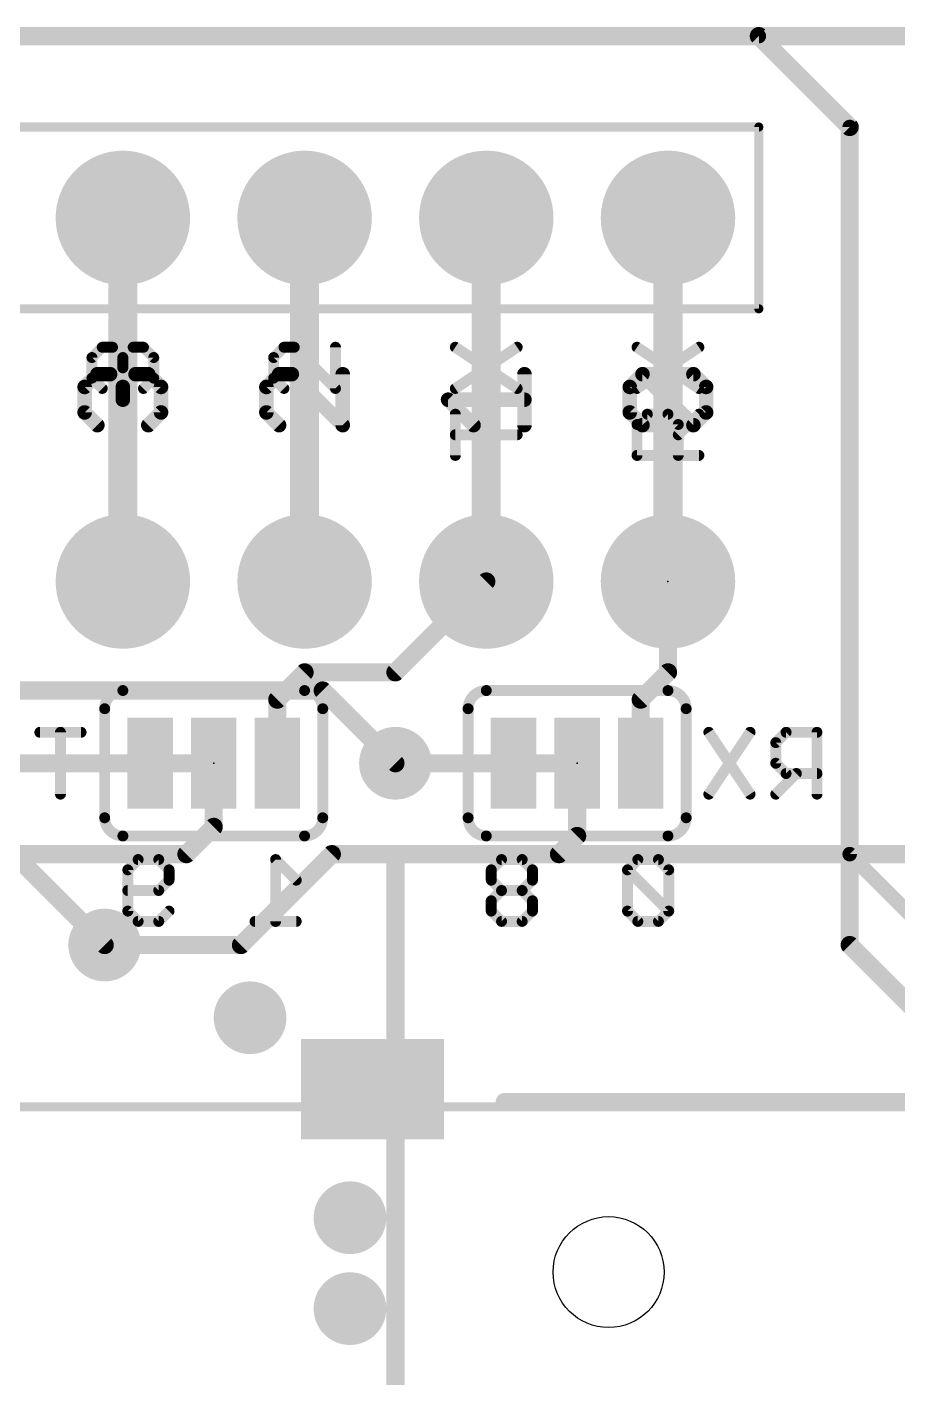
# Model space of a CAD drawing. Extents: x -16 to 95, y -11 to 53.
# Drawn here: x 45.65 to 57.83, y 34.59 to 53.47 of the extents above; entities that cross this region are included whole.
import ezdxf

# ---------------------------------------------------------------- set-up
doc = ezdxf.new("R2010")
doc.units = 0
for name, color, linetype in [('1', 12, 'CONTINUOUS'), ('16', 132, 'CONTINUOUS'), ('17', 110, 'CONTINUOUS'), ('18', 110, 'CONTINUOUS'), ('20', 53, 'CONTINUOUS'), ('21', 41, 'CONTINUOUS'), ('22', 40, 'CONTINUOUS'), ('23', 53, 'CONTINUOUS'), ('24', 53, 'CONTINUOUS'), ('51', 53, 'CONTINUOUS')]:
    doc.layers.add(name, color=color, linetype=linetype)

# ---------------------------------------------------------------- blocks, each defined once
blk = doc.blocks.new('RECT')
blk.add_solid([(-0.5, -0.5), (0.5, -0.5), (-0.5, 0.5), (0.5, 0.5)])
blk = doc.blocks.new('ROUNDP')
at = {"const_width": 0.5}
blk.add_lwpolyline([(0, -0.25, 1), (0, 0.25, 1), (0, -0.25)], format="xyb", dxfattribs=at)
blk = doc.blocks.new('ROUNDV')
at = {"const_width": 0.5}
blk.add_lwpolyline([(0, -0.25, 1), (0, 0.25, 1), (0, -0.25)], format="xyb", dxfattribs=at)

msp = doc.modelspace()

# ---------------------------------------------------------------- linework, layer by layer
at = {"layer": '1', "const_width": 0.254}
for points in [[(59.69, 53.34), (0, 53.34)], [(43.434, 44.196), (49.784, 44.196)], [(49.784, 44.196), (50.8, 43.18)], [(44.616, 42.76), (46.736, 40.64)], [(50.8, 8.89), (50.8, 41.91)], [(50.8, 41.91), (59.69, 41.91)]]:
    msp.add_lwpolyline(points, dxfattribs=at)
at = {"layer": '1', "const_width": 0.127}
for points in [[(49.8289, 44.2409, 1), (49.7391, 44.1511)], [(49.784, 44.1325, 1), (49.784, 44.2595)], [(50.7551, 43.1351, 1), (50.8449, 43.2249)], [(50.8635, 41.91, 1), (50.7365, 41.91)], [(50.8, 41.9735, 1), (50.8, 41.8465)], [(46.6911, 40.5951, 1), (46.7809, 40.6849)]]:
    msp.add_lwpolyline(points, format="xyb", dxfattribs=at)
at = {"layer": '16'}
for points, const_width in [([(59.69, 53.34), (0, 53.34)], 0.254), ([(46.99, 45.72), (46.99, 50.8)], 0.4064), ([(49.53, 45.72), (49.53, 50.8)], 0.4064), ([(52.07, 45.72), (52.07, 50.8)], 0.4064), ([(54.61, 45.72), (54.61, 50.8)], 0.4064), ([(50.8, 44.45), (52.07, 45.72)], 0.254), ([(54.61, 45.72), (54.61, 44.45)], 0.254), ([(49.149, 44.069), (49.53, 44.45)], 0.254), ([(49.53, 44.45), (50.8, 44.45)], 0.254), ([(54.229, 44.069), (54.61, 44.45)], 0.254), ([(49.149, 43.18), (49.149, 44.069)], 0.254), ([(54.229, 43.18), (54.229, 44.069)], 0.254), ([(47.371, 43.18), (33.02, 43.18)], 0.254), ([(48.26, 43.18), (47.371, 43.18)], 0.254), ([(48.26, 43.18), (48.26, 42.291)], 0.254), ([(52.451, 43.18), (50.8, 43.18)], 0.254), ([(53.34, 43.18), (52.451, 43.18)], 0.254), ([(53.34, 43.18), (53.34, 42.164)], 0.254), ([(47.879, 41.91), (48.26, 42.291)], 0.254), ([(53.086, 41.91), (53.34, 42.164)], 0.254), ([(47.879, 41.91), (38.1, 41.91)], 0.254), ([(48.641, 40.64), (49.911, 41.91)], 0.254), ([(49.911, 41.91), (53.086, 41.91)], 0.254), ([(50.8, 8.89), (50.8, 41.91)], 0.254), ([(50.8, 41.91), (59.69, 41.91)], 0.254), ([(46.736, 40.64), (48.641, 40.64)], 0.254)]:
    msp.add_lwpolyline(points, dxfattribs=dict(at, const_width=const_width))
for points, const_width in [([(47.0916, 50.8, 1), (46.8884, 50.8)], 0.2032), ([(49.6316, 50.8, 1), (49.4284, 50.8)], 0.2032), ([(52.1716, 50.8, 1), (51.9684, 50.8)], 0.2032), ([(54.7116, 50.8, 1), (54.5084, 50.8)], 0.2032), ([(46.8884, 45.72, 1), (47.0916, 45.72)], 0.2032), ([(49.4284, 45.72, 1), (49.6316, 45.72)], 0.2032), ([(51.9684, 45.72, 1), (52.1716, 45.72)], 0.2032), ([(52.1149, 45.6751, 1), (52.0251, 45.7649)], 0.127), ([(54.5084, 45.72, 1), (54.7116, 45.72)], 0.2032), ([(54.6735, 45.72, 1), (54.5465, 45.72)], 0.127), ([(49.53, 44.5135, 1), (49.53, 44.3865)], 0.127), ([(49.5749, 44.4051, 1), (49.4851, 44.4949)], 0.127), ([(50.7551, 44.4949, 1), (50.8449, 44.4051)], 0.127), ([(50.8, 44.3865, 1), (50.8, 44.5135)], 0.127), ([(54.6549, 44.4051, 1), (54.5651, 44.4949)], 0.127), ([(54.5465, 44.45, 1), (54.6735, 44.45)], 0.127), ([(49.2125, 44.069, 1), (49.0855, 44.069)], 0.127), ([(49.1041, 44.1139, 1), (49.1939, 44.0241)], 0.127), ([(54.2925, 44.069, 1), (54.1655, 44.069)], 0.127), ([(54.1841, 44.1139, 1), (54.2739, 44.0241)], 0.127), ([(47.371, 43.2435, 1), (47.371, 43.1165)], 0.127), ([(47.371, 43.1165, 1), (47.371, 43.2435)], 0.127), ([(48.3235, 43.18, 1), (48.1965, 43.18)], 0.127), ([(48.26, 43.1165, 1), (48.26, 43.2435)], 0.127), ([(49.0855, 43.18, 1), (49.2125, 43.18)], 0.127), ([(50.8, 43.2435, 1), (50.8, 43.1165)], 0.127), ([(52.451, 43.2435, 1), (52.451, 43.1165)], 0.127), ([(52.451, 43.1165, 1), (52.451, 43.2435)], 0.127), ([(53.4035, 43.18, 1), (53.2765, 43.18)], 0.127), ([(53.34, 43.1165, 1), (53.34, 43.2435)], 0.127), ([(54.1655, 43.18, 1), (54.2925, 43.18)], 0.127), ([(48.1965, 42.291, 1), (48.3235, 42.291)], 0.127), ([(48.3049, 42.2461, 1), (48.2151, 42.3359)], 0.127), ([(53.3849, 42.1191, 1), (53.2951, 42.2089)], 0.127), ([(53.2765, 42.164, 1), (53.4035, 42.164)], 0.127), ([(47.8341, 41.9549, 1), (47.9239, 41.8651)], 0.127), ([(47.879, 41.8465, 1), (47.879, 41.9735)], 0.127), ([(49.911, 41.9735, 1), (49.911, 41.8465)], 0.127), ([(49.9559, 41.8651, 1), (49.8661, 41.9549)], 0.127), ([(50.8635, 41.91, 1), (50.7365, 41.91)], 0.127), ([(50.8, 41.9735, 1), (50.8, 41.8465)], 0.127), ([(53.0411, 41.9549, 1), (53.1309, 41.8651)], 0.127), ([(53.086, 41.8465, 1), (53.086, 41.9735)], 0.127), ([(46.736, 40.7035, 1), (46.736, 40.5765)], 0.127), ([(48.5961, 40.6849, 1), (48.6859, 40.5951)], 0.127), ([(48.641, 40.5765, 1), (48.641, 40.7035)], 0.127)]:
    msp.add_lwpolyline(points, format="xyb", dxfattribs=dict(at, const_width=const_width))
at = {"layer": '20', "const_width": 0.2032}
for points in [[(2.54, 53.34), (55.88, 53.34)], [(55.88, 53.34), (57.15, 52.07)], [(57.15, 52.07), (57.15, 41.91)], [(57.15, 41.91), (59.69, 39.37)]]:
    msp.add_lwpolyline(points, dxfattribs=at)
at = {"layer": '20', "const_width": 0.1016}
for points in [[(55.9159, 53.3759, 1), (55.8441, 53.3041)], [(55.88, 53.2892, 1), (55.88, 53.3908)], [(57.2008, 52.07, 1), (57.0992, 52.07)], [(57.1141, 52.0341, 1), (57.1859, 52.1059)], [(57.1859, 41.9459, 1), (57.1141, 41.8741)], [(57.0992, 41.91, 1), (57.2008, 41.91)]]:
    msp.add_lwpolyline(points, format="xyb", dxfattribs=at)
at = {"layer": '20'}
msp.add_circle((53.78, 36.07), 0.775, dxfattribs=at)
at = {"layer": '21'}
for points, const_width in [([(46.4557, 48.4378), (46.6336, 48.6157)], 0.2032), ([(46.6336, 48.6157), (46.8116, 48.6157)], 0.2032), ([(46.8116, 48.6157), (46.9895, 48.4378)], 0.2032), ([(46.9895, 48.4378), (47.1675, 48.6157)], 0.2032), ([(47.1675, 48.6157), (47.3454, 48.6157)], 0.2032), ([(47.3454, 48.6157), (47.5234, 48.4378)], 0.2032), ([(49.1736, 48.6157), (48.9957, 48.4378)], 0.2032), ([(49.3516, 48.6157), (49.1736, 48.6157)], 0.2032), ([(50.0634, 47.9039), (49.3516, 48.6157)], 0.2032), ([(50.0634, 48.6157), (50.0634, 47.9039)], 0.2032), ([(52.6034, 47.9039), (52.6034, 48.6157)], 0.2032), ([(54.0757, 48.4378), (54.2536, 48.6157)], 0.2032), ([(54.2536, 48.6157), (54.9655, 48.6157)], 0.2032), ([(54.9655, 47.9039), (54.2536, 48.6157)], 0.2032), ([(54.9655, 48.6157), (55.1434, 48.4378)], 0.2032), ([(46.4557, 48.0819), (46.4557, 48.4378)], 0.2032), ([(46.9895, 48.4378), (46.9895, 48.2598)], 0.2032), ([(47.5234, 48.4378), (47.5234, 48.0819)], 0.2032), ([(48.9957, 48.4378), (48.9957, 48.0819)], 0.2032), ([(54.0757, 48.0819), (54.0757, 48.4378)], 0.2032), ([(55.1434, 48.4378), (55.1434, 48.0819)], 0.2032), ([(51.8916, 47.9039), (51.5357, 48.2598)], 0.2032), ([(51.5357, 48.2598), (52.6034, 48.2598)], 0.2032), ([(46.6336, 47.9039), (46.4557, 48.0819)], 0.2032), ([(47.5234, 48.0819), (47.3454, 47.9039)], 0.2032), ([(48.9957, 48.0819), (49.1736, 47.9039)], 0.2032), ([(54.2536, 47.9039), (54.0757, 48.0819)], 0.2032), ([(55.1434, 48.0819), (54.9655, 47.9039)], 0.2032), ([(54.9655, 47.9039), (54.2536, 47.9039)], 0.2032), ([(52.329, 38.448), (59.368, 38.448)], 0.254)]:
    msp.add_lwpolyline(points, dxfattribs=dict(at, const_width=const_width))
for points, const_width in [([(46.6336, 48.6665, 1), (46.6336, 48.5649)], 0.1016), ([(46.6696, 48.5798, 1), (46.5977, 48.6516)], 0.1016), ([(46.8475, 48.6516, 1), (46.7757, 48.5798)], 0.1016), ([(46.8116, 48.5649, 1), (46.8116, 48.6665)], 0.1016), ([(47.1675, 48.6665, 1), (47.1675, 48.5649)], 0.1016), ([(47.2034, 48.5798, 1), (47.1316, 48.6516)], 0.1016), ([(47.3814, 48.6516, 1), (47.3095, 48.5798)], 0.1016), ([(47.3454, 48.5649, 1), (47.3454, 48.6665)], 0.1016), ([(49.1736, 48.6665, 1), (49.1736, 48.5649)], 0.1016), ([(49.2096, 48.5798, 1), (49.1377, 48.6516)], 0.1016), ([(49.3875, 48.6516, 1), (49.3157, 48.5798)], 0.1016), ([(49.3516, 48.5649, 1), (49.3516, 48.6665)], 0.1016), ([(50.1142, 48.6157, 1), (50.0126, 48.6157)], 0.1016), ([(52.6542, 48.6157, 1), (52.5526, 48.6157)], 0.1016), ([(54.2536, 48.6665, 1), (54.2536, 48.5649)], 0.1016), ([(54.2896, 48.6516, 1), (54.2177, 48.5798)], 0.1016), ([(54.2896, 48.5798, 1), (54.2177, 48.6516)], 0.1016), ([(55.0014, 48.6516, 1), (54.9295, 48.5798)], 0.1016), ([(54.9655, 48.5649, 1), (54.9655, 48.6665)], 0.1016), ([(46.5065, 48.4378, 1), (46.4049, 48.4378)], 0.1016), ([(46.4198, 48.4737, 1), (46.4916, 48.4018)], 0.1016), ([(47.0403, 48.4378, 1), (46.9387, 48.4378)], 0.1016), ([(46.9536, 48.4737, 1), (47.0255, 48.4018)], 0.1016), ([(46.9536, 48.4018, 1), (47.0255, 48.4737)], 0.1016), ([(47.5742, 48.4378, 1), (47.4726, 48.4378)], 0.1016), ([(47.4875, 48.4018, 1), (47.5593, 48.4737)], 0.1016), ([(49.0465, 48.4378, 1), (48.9449, 48.4378)], 0.1016), ([(48.9598, 48.4737, 1), (49.0316, 48.4018)], 0.1016), ([(54.1265, 48.4378, 1), (54.0249, 48.4378)], 0.1016), ([(54.0398, 48.4737, 1), (54.1116, 48.4018)], 0.1016), ([(55.1942, 48.4378, 1), (55.0926, 48.4378)], 0.1016), ([(55.1075, 48.4018, 1), (55.1793, 48.4737)], 0.1016), ([(51.5716, 48.2957, 1), (51.4998, 48.2239)], 0.1016), ([(51.5357, 48.3106, 1), (51.5357, 48.209)], 0.1016), ([(52.6034, 48.209, 1), (52.6034, 48.3106)], 0.1016), ([(46.4916, 48.1178, 1), (46.4198, 48.0459)], 0.1016), ([(46.9387, 48.2598, 1), (47.0403, 48.2598)], 0.1016), ([(47.5593, 48.0459, 1), (47.4875, 48.1178)], 0.1016), ([(49.0316, 48.1178, 1), (48.9598, 48.0459)], 0.1016), ([(54.1116, 48.1178, 1), (54.0398, 48.0459)], 0.1016), ([(55.1793, 48.0459, 1), (55.1075, 48.1178)], 0.1016), ([(46.4049, 48.0819, 1), (46.5065, 48.0819)], 0.1016), ([(46.5977, 47.868, 1), (46.6696, 47.9398)], 0.1016), ([(47.3095, 47.9398, 1), (47.3814, 47.868)], 0.1016), ([(47.4726, 48.0819, 1), (47.5742, 48.0819)], 0.1016), ([(48.9449, 48.0819, 1), (49.0465, 48.0819)], 0.1016), ([(49.1377, 47.868, 1), (49.2096, 47.9398)], 0.1016), ([(50.0126, 47.9039, 1), (50.1142, 47.9039)], 0.1016), ([(50.0275, 47.868, 1), (50.0993, 47.9398)], 0.1016), ([(51.8557, 47.868, 1), (51.9275, 47.9398)], 0.1016), ([(52.5526, 47.9039, 1), (52.6542, 47.9039)], 0.1016), ([(54.0249, 48.0819, 1), (54.1265, 48.0819)], 0.1016), ([(54.2536, 47.9547, 1), (54.2536, 47.8531)], 0.1016), ([(54.2177, 47.868, 1), (54.2896, 47.9398)], 0.1016), ([(54.9295, 47.9398, 1), (55.0014, 47.868)], 0.1016), ([(54.9295, 47.868, 1), (55.0014, 47.9398)], 0.1016), ([(54.9655, 47.8531, 1), (54.9655, 47.9547)], 0.1016), ([(55.0926, 48.0819, 1), (55.1942, 48.0819)], 0.1016), ([(52.329, 38.5115, 1), (52.329, 38.3845)], 0.127)]:
    msp.add_lwpolyline(points, format="xyb", dxfattribs=dict(at, const_width=const_width))
at = {"layer": '22'}
for points, const_width in [([(46.99, 44.196, 0.4142), (46.736, 43.942)], 0.1524), ([(46.99, 44.2341, 1), (46.99, 44.1579)], 0.0762), ([(46.99, 44.1579, 1), (46.99, 44.2341)], 0.0762), ([(49.784, 43.942, 0.4142), (49.53, 44.196)], 0.1524), ([(49.53, 44.2341, 1), (49.53, 44.1579)], 0.0762), ([(49.53, 44.1579, 1), (49.53, 44.2341)], 0.0762), ([(52.07, 44.196, 0.4142), (51.816, 43.942)], 0.1524), ([(52.07, 44.2341, 1), (52.07, 44.1579)], 0.0762), ([(52.07, 44.1579, 1), (52.07, 44.2341)], 0.0762), ([(54.864, 43.942, 0.4142), (54.61, 44.196)], 0.1524), ([(54.61, 44.2341, 1), (54.61, 44.1579)], 0.0762), ([(54.61, 44.1579, 1), (54.61, 44.2341)], 0.0762), ([(46.7741, 43.942, 1), (46.6979, 43.942)], 0.0762), ([(49.8221, 43.942, 1), (49.7459, 43.942)], 0.0762), ([(51.8541, 43.942, 1), (51.7779, 43.942)], 0.0762), ([(54.9021, 43.942, 1), (54.8259, 43.942)], 0.0762), ([(46.6979, 43.942, 1), (46.7741, 43.942)], 0.0762), ([(49.7459, 43.942, 1), (49.8221, 43.942)], 0.0762), ([(51.7779, 43.942, 1), (51.8541, 43.942)], 0.0762), ([(54.8259, 43.942, 1), (54.9021, 43.942)], 0.0762), ([(45.8296, 43.6506, 1), (45.8296, 43.5744)], 0.0762), ([(46.1558, 43.6125, 1), (46.0796, 43.6125)], 0.0762), ([(46.4058, 43.5744, 1), (46.4058, 43.6506)], 0.0762), ([(55.2128, 43.6337, 1), (55.1494, 43.5914)], 0.0762), ([(55.789, 43.5914, 1), (55.7256, 43.6337)], 0.0762), ([(56.2606, 43.6506, 1), (56.2606, 43.5744)], 0.0762), ([(56.2876, 43.5856, 1), (56.2337, 43.6395)], 0.0762), ([(56.7309, 43.6125, 1), (56.6547, 43.6125)], 0.0762), ([(56.6928, 43.5744, 1), (56.6928, 43.6506)], 0.0762), ([(56.0896, 43.4954, 1), (56.1435, 43.4415)], 0.0762), ([(56.1547, 43.4685, 1), (56.0785, 43.4685)], 0.0762), ([(56.1435, 43.2073, 1), (56.0896, 43.1534)], 0.0762), ([(56.0785, 43.1804, 1), (56.1547, 43.1804)], 0.0762), ([(56.2606, 43.0744, 1), (56.2606, 42.9982)], 0.0762), ([(56.2337, 43.0094, 1), (56.2876, 43.0633)], 0.0762), ([(56.4316, 43.0094, 1), (56.3777, 43.0633)], 0.0762), ([(56.6928, 42.9982, 1), (56.6928, 43.0744)], 0.0762), ([(46.0796, 42.7482, 1), (46.1558, 42.7482)], 0.0762), ([(55.1494, 42.7693, 1), (55.2128, 42.7271)], 0.0762), ([(55.7256, 42.7271, 1), (55.789, 42.7693)], 0.0762), ([(56.0896, 42.7751, 1), (56.1435, 42.7213)], 0.0762), ([(56.6547, 42.7482, 1), (56.7309, 42.7482)], 0.0762), ([(46.736, 42.418, 0.4142), (46.99, 42.164)], 0.1524), ([(46.7741, 42.418, 1), (46.6979, 42.418)], 0.0762), ([(49.53, 42.164, 0.4142), (49.784, 42.418)], 0.1524), ([(49.8221, 42.418, 1), (49.7459, 42.418)], 0.0762), ([(51.816, 42.418, 0.4142), (52.07, 42.164)], 0.1524), ([(51.8541, 42.418, 1), (51.7779, 42.418)], 0.0762), ([(54.61, 42.164, 0.4142), (54.864, 42.418)], 0.1524), ([(54.9021, 42.418, 1), (54.8259, 42.418)], 0.0762), ([(46.6979, 42.418, 1), (46.7741, 42.418)], 0.0762), ([(49.7459, 42.418, 1), (49.8221, 42.418)], 0.0762), ([(51.7779, 42.418, 1), (51.8541, 42.418)], 0.0762), ([(54.8259, 42.418, 1), (54.9021, 42.418)], 0.0762), ([(46.99, 42.2021, 1), (46.99, 42.1259)], 0.0762), ([(46.99, 42.1259, 1), (46.99, 42.2021)], 0.0762), ([(49.53, 42.2021, 1), (49.53, 42.1259)], 0.0762), ([(49.53, 42.1259, 1), (49.53, 42.2021)], 0.0762), ([(52.07, 42.2021, 1), (52.07, 42.1259)], 0.0762), ([(52.07, 42.1259, 1), (52.07, 42.2021)], 0.0762), ([(54.61, 42.2021, 1), (54.61, 42.1259)], 0.0762), ([(54.61, 42.1259, 1), (54.61, 42.2021)], 0.0762), ([(47.2034, 41.8726, 1), (47.2034, 41.7964)], 0.0762), ([(47.2303, 41.8076, 1), (47.1764, 41.8615)], 0.0762), ([(47.5184, 41.8615, 1), (47.4646, 41.8076)], 0.0762), ([(47.4915, 41.7964, 1), (47.4915, 41.8726)], 0.0762), ([(49.1524, 41.8615, 1), (49.0985, 41.8076)], 0.0762), ([(49.1635, 41.8345, 1), (49.0873, 41.8345)], 0.0762), ([(52.2834, 41.8726, 1), (52.2834, 41.7964)], 0.0762), ([(52.3103, 41.8076, 1), (52.2564, 41.8615)], 0.0762), ([(52.5984, 41.8615, 1), (52.5446, 41.8076)], 0.0762), ([(52.5715, 41.7964, 1), (52.5715, 41.8726)], 0.0762), ([(54.1884, 41.8726, 1), (54.1884, 41.7964)], 0.0762), ([(54.2153, 41.8076, 1), (54.1614, 41.8615)], 0.0762), ([(54.5034, 41.8615, 1), (54.4496, 41.8076)], 0.0762), ([(54.4765, 41.7964, 1), (54.4765, 41.8726)], 0.0762), ([(47.0974, 41.6905, 1), (47.0212, 41.6905)], 0.0762), ([(47.0324, 41.7174, 1), (47.0863, 41.6635)], 0.0762), ([(47.6737, 41.6905, 1), (47.5975, 41.6905)], 0.0762), ([(47.6086, 41.6635, 1), (47.6625, 41.7174)], 0.0762), ([(52.1774, 41.6905, 1), (52.1012, 41.6905)], 0.0762), ([(52.1124, 41.7174, 1), (52.1663, 41.6635)], 0.0762), ([(52.7537, 41.6905, 1), (52.6775, 41.6905)], 0.0762), ([(52.6886, 41.6635, 1), (52.7425, 41.7174)], 0.0762), ([(54.0824, 41.6905, 1), (54.0062, 41.6905)], 0.0762), ([(54.0713, 41.7174, 1), (54.0174, 41.6635)], 0.0762), ([(54.0174, 41.7174, 1), (54.0713, 41.6635)], 0.0762), ([(54.6587, 41.6905, 1), (54.5825, 41.6905)], 0.0762), ([(54.5936, 41.6635, 1), (54.6475, 41.7174)], 0.0762), ([(47.5975, 41.5464, 1), (47.6737, 41.5464)], 0.0762), ([(47.6625, 41.5195, 1), (47.6086, 41.5734)], 0.0762), ([(49.3866, 41.5195, 1), (49.4405, 41.5734)], 0.0762), ([(52.1663, 41.5734, 1), (52.1124, 41.5195)], 0.0762), ([(52.1012, 41.5464, 1), (52.1774, 41.5464)], 0.0762), ([(52.6775, 41.5464, 1), (52.7537, 41.5464)], 0.0762), ([(52.7425, 41.5195, 1), (52.6886, 41.5734)], 0.0762), ([(47.0593, 41.4405, 1), (47.0593, 41.3643)], 0.0762), ([(47.4646, 41.4293, 1), (47.5184, 41.3754)], 0.0762), ([(47.4915, 41.3643, 1), (47.4915, 41.4405)], 0.0762), ([(52.2834, 41.4405, 1), (52.2834, 41.3643)], 0.0762), ([(52.3103, 41.3754, 1), (52.2564, 41.4293)], 0.0762), ([(52.2564, 41.3754, 1), (52.3103, 41.4293)], 0.0762), ([(52.5984, 41.4293, 1), (52.5446, 41.3754)], 0.0762), ([(52.5446, 41.4293, 1), (52.5984, 41.3754)], 0.0762), ([(52.5715, 41.3643, 1), (52.5715, 41.4405)], 0.0762), ([(47.0863, 41.1412, 1), (47.0324, 41.0873)], 0.0762), ([(47.0212, 41.1143, 1), (47.0974, 41.1143)], 0.0762), ([(47.6625, 41.0873, 1), (47.6086, 41.1412)], 0.0762), ([(52.1774, 41.2583, 1), (52.1012, 41.2583)], 0.0762), ([(52.1124, 41.2853, 1), (52.1663, 41.2314)], 0.0762), ([(52.1663, 41.1412, 1), (52.1124, 41.0873)], 0.0762), ([(52.1012, 41.1143, 1), (52.1774, 41.1143)], 0.0762), ([(52.7537, 41.2583, 1), (52.6775, 41.2583)], 0.0762), ([(52.6775, 41.1143, 1), (52.7537, 41.1143)], 0.0762), ([(52.6886, 41.2314, 1), (52.7425, 41.2853)], 0.0762), ([(52.7425, 41.0873, 1), (52.6886, 41.1412)], 0.0762), ([(54.0713, 41.1412, 1), (54.0174, 41.0873)], 0.0762), ([(54.0062, 41.1143, 1), (54.0824, 41.1143)], 0.0762), ([(54.5825, 41.1143, 1), (54.6587, 41.1143)], 0.0762), ([(54.6475, 41.0873, 1), (54.5936, 41.1412)], 0.0762), ([(54.5936, 41.0873, 1), (54.6475, 41.1412)], 0.0762), ([(47.2034, 41.0083, 1), (47.2034, 40.9321)], 0.0762), ([(47.1764, 40.9433, 1), (47.2303, 40.9971)], 0.0762), ([(47.4646, 40.9971, 1), (47.5184, 40.9433)], 0.0762), ([(47.4915, 40.9321, 1), (47.4915, 41.0083)], 0.0762), ([(48.8373, 41.0083, 1), (48.8373, 40.9321)], 0.0762), ([(49.0873, 40.9702, 1), (49.1635, 40.9702)], 0.0762), ([(49.4136, 40.9321, 1), (49.4136, 41.0083)], 0.0762), ([(52.2834, 41.0083, 1), (52.2834, 40.9321)], 0.0762), ([(52.2564, 40.9433, 1), (52.3103, 40.9971)], 0.0762), ([(52.5446, 40.9971, 1), (52.5984, 40.9433)], 0.0762), ([(52.5715, 40.9321, 1), (52.5715, 41.0083)], 0.0762), ([(54.1884, 41.0083, 1), (54.1884, 40.9321)], 0.0762), ([(54.1614, 40.9433, 1), (54.2153, 40.9971)], 0.0762), ([(54.4496, 40.9971, 1), (54.5034, 40.9433)], 0.0762), ([(54.4765, 40.9321, 1), (54.4765, 41.0083)], 0.0762)]:
    msp.add_lwpolyline(points, format="xyb", dxfattribs=dict(at, const_width=const_width))
at = {"layer": '22', "const_width": 0.1524}
for points in [[(49.53, 44.196), (46.99, 44.196)], [(54.61, 44.196), (52.07, 44.196)], [(46.736, 43.942), (46.736, 42.418)], [(49.784, 43.942), (49.784, 42.418)], [(51.816, 43.942), (51.816, 42.418)], [(54.864, 43.942), (54.864, 42.418)], [(46.4058, 43.6125), (45.8296, 43.6125)], [(46.1177, 42.7482), (46.1177, 43.6125)], [(55.7573, 43.6125), (55.1811, 42.7482)], [(55.1811, 43.6125), (55.7573, 42.7482)], [(56.2606, 43.6125), (56.1166, 43.4685)], [(56.6928, 43.6125), (56.2606, 43.6125)], [(56.6928, 42.7482), (56.6928, 43.6125)], [(56.1166, 43.4685), (56.1166, 43.1804)], [(56.1166, 43.1804), (56.2606, 43.0363)], [(56.4047, 43.0363), (56.1166, 42.7482)], [(56.2606, 43.0363), (56.6928, 43.0363)], [(46.99, 42.164), (49.53, 42.164)], [(52.07, 42.164), (54.61, 42.164)], [(47.0593, 41.6905), (47.2034, 41.8345)], [(47.2034, 41.8345), (47.4915, 41.8345)], [(47.4915, 41.8345), (47.6356, 41.6905)], [(49.4136, 41.5464), (49.1254, 41.8345)], [(49.1254, 41.8345), (49.1254, 40.9702)], [(52.2834, 41.8345), (52.1393, 41.6905)], [(52.5715, 41.8345), (52.2834, 41.8345)], [(52.7156, 41.6905), (52.5715, 41.8345)], [(54.1884, 41.8345), (54.0443, 41.6905)], [(54.4765, 41.8345), (54.1884, 41.8345)], [(54.6206, 41.6905), (54.4765, 41.8345)], [(47.0593, 41.1143), (47.0593, 41.6905)], [(47.6356, 41.6905), (47.6356, 41.5464)], [(52.1393, 41.6905), (52.1393, 41.5464)], [(52.7156, 41.5464), (52.7156, 41.6905)], [(54.0443, 41.6905), (54.0443, 41.1143)], [(54.6206, 41.1143), (54.0443, 41.6905)], [(54.6206, 41.1143), (54.6206, 41.6905)], [(47.6356, 41.5464), (47.4915, 41.4024)], [(52.1393, 41.5464), (52.2834, 41.4024)], [(52.5715, 41.4024), (52.7156, 41.5464)], [(47.4915, 41.4024), (47.0593, 41.4024)], [(52.2834, 41.4024), (52.1393, 41.2583)], [(52.5715, 41.4024), (52.2834, 41.4024)], [(52.7156, 41.2583), (52.5715, 41.4024)], [(47.2034, 40.9702), (47.0593, 41.1143)], [(47.6356, 41.1143), (47.4915, 40.9702)], [(52.1393, 41.2583), (52.1393, 41.1143)], [(52.1393, 41.1143), (52.2834, 40.9702)], [(52.5715, 40.9702), (52.7156, 41.1143)], [(52.7156, 41.1143), (52.7156, 41.2583)], [(54.0443, 41.1143), (54.1884, 40.9702)], [(54.4765, 40.9702), (54.6206, 41.1143)], [(47.4915, 40.9702), (47.2034, 40.9702)], [(49.4136, 40.9702), (48.8373, 40.9702)], [(52.2834, 40.9702), (52.5715, 40.9702)], [(54.1884, 40.9702), (54.4765, 40.9702)]]:
    msp.add_lwpolyline(points, dxfattribs=at)
at = {"layer": '23'}
msp.add_point((54.61, 45.72), dxfattribs=at)
at = {"layer": '24'}
for p in [(48.26, 43.18), (53.34, 43.18)]:
    msp.add_point(p, dxfattribs=at)
at = {"layer": '51'}
for points, const_width in [([(55.88, 53.34), (2.54, 53.34)], 0.254), ([(57.15, 52.07), (55.88, 53.34)], 0.254), ([(35.56, 52.07), (55.88, 52.07)], 0.127), ([(55.88, 52.07), (55.88, 49.53)], 0.127), ([(57.15, 40.64), (57.15, 52.07)], 0.254), ([(55.88, 49.53), (35.56, 49.53)], 0.127), ([(46.5575, 48.8489), (46.7015, 48.9929)], 0.1524), ([(46.5575, 48.5607), (46.5575, 48.8489)], 0.1524), ([(46.7015, 48.9929), (46.8456, 48.9929)], 0.1524), ([(46.8456, 48.9929), (46.9896, 48.8489)], 0.1524), ([(46.9896, 48.8489), (47.1337, 48.9929)], 0.1524), ([(46.9896, 48.8489), (46.9896, 48.7048)], 0.1524), ([(47.1337, 48.9929), (47.2777, 48.9929)], 0.1524), ([(47.2777, 48.9929), (47.4218, 48.8489)], 0.1524), ([(47.4218, 48.8489), (47.4218, 48.5607)], 0.1524), ([(49.2415, 48.9929), (49.0975, 48.8489)], 0.1524), ([(49.0975, 48.8489), (49.0975, 48.5607)], 0.1524), ([(49.3856, 48.9929), (49.2415, 48.9929)], 0.1524), ([(49.9618, 48.4167), (49.3856, 48.9929)], 0.1524), ([(49.9618, 48.9929), (49.9618, 48.4167)], 0.1524), ([(51.6375, 48.4167), (52.5018, 48.9929)], 0.1524), ([(51.6375, 48.9929), (52.5018, 48.4167)], 0.1524), ([(54.1775, 48.4167), (55.0418, 48.9929)], 0.1524), ([(54.1775, 48.9929), (55.0418, 48.4167)], 0.1524), ([(46.7015, 48.4167), (46.5575, 48.5607)], 0.1524), ([(47.4218, 48.5607), (47.2777, 48.4167)], 0.1524), ([(49.0975, 48.5607), (49.2415, 48.4167)], 0.1524), ([(51.6375, 47.4812), (51.6375, 48.0574)], 0.1524), ([(54.1775, 47.9133), (54.3215, 48.0574)], 0.1524), ([(54.1775, 47.4812), (54.1775, 47.9133)], 0.1524), ([(54.3215, 48.0574), (54.6096, 48.0574)], 0.1524), ([(54.6096, 48.0574), (54.7537, 47.9133)], 0.1524), ([(54.7537, 47.7693), (55.0418, 48.0574)], 0.1524), ([(54.7537, 47.9133), (54.7537, 47.4812)], 0.1524), ([(52.5018, 47.7693), (51.6375, 47.7693)], 0.1524), ([(55.0418, 47.4812), (54.1775, 47.4812)], 0.1524), ([(59.69, 38.1), (57.15, 40.64)], 0.254), ([(30.48, 38.38), (59.28, 38.38)], 0.127)]:
    msp.add_lwpolyline(points, dxfattribs=dict(at, const_width=const_width))
for points, const_width in [([(55.9249, 53.3849, 1), (55.8351, 53.2951)], 0.127), ([(55.88, 53.2765, 1), (55.88, 53.4035)], 0.127), ([(55.9118, 52.07, 1), (55.8483, 52.07)], 0.0635), ([(55.88, 52.0382, 1), (55.88, 52.1018)], 0.0635), ([(57.2135, 52.07, 1), (57.0865, 52.07)], 0.127), ([(57.1051, 52.0251, 1), (57.1949, 52.1149)], 0.127), ([(55.8483, 49.53, 1), (55.9118, 49.53)], 0.0635), ([(55.88, 49.4982, 1), (55.88, 49.5618)], 0.0635), ([(46.5305, 48.8758, 1), (46.5844, 48.8219)], 0.0762), ([(46.5956, 48.8489, 1), (46.5194, 48.8489)], 0.0762), ([(46.7015, 49.031, 1), (46.7015, 48.9548)], 0.0762), ([(46.7285, 48.966, 1), (46.6746, 49.0198)], 0.0762), ([(46.8725, 49.0198, 1), (46.8186, 48.966)], 0.0762), ([(46.8456, 48.9548, 1), (46.8456, 49.031)], 0.0762), ([(47.0277, 48.8489, 1), (46.9515, 48.8489)], 0.0762), ([(46.9627, 48.8758, 1), (47.0166, 48.8219)], 0.0762), ([(46.9627, 48.8219, 1), (47.0166, 48.8758)], 0.0762), ([(47.1337, 49.031, 1), (47.1337, 48.9548)], 0.0762), ([(47.1606, 48.966, 1), (47.1067, 49.0198)], 0.0762), ([(47.3047, 49.0198, 1), (47.2508, 48.966)], 0.0762), ([(47.2777, 48.9548, 1), (47.2777, 49.031)], 0.0762), ([(47.4599, 48.8489, 1), (47.3837, 48.8489)], 0.0762), ([(47.3949, 48.8219, 1), (47.4487, 48.8758)], 0.0762), ([(49.0705, 48.8758, 1), (49.1244, 48.8219)], 0.0762), ([(49.1356, 48.8489, 1), (49.0594, 48.8489)], 0.0762), ([(49.2415, 49.031, 1), (49.2415, 48.9548)], 0.0762), ([(49.2685, 48.966, 1), (49.2146, 49.0198)], 0.0762), ([(49.4125, 49.0198, 1), (49.3586, 48.966)], 0.0762), ([(49.3856, 48.9548, 1), (49.3856, 49.031)], 0.0762), ([(49.9999, 48.9929, 1), (49.9237, 48.9929)], 0.0762), ([(51.6586, 49.0246, 1), (51.6163, 48.9612)], 0.0762), ([(52.5229, 48.9612, 1), (52.4807, 49.0246)], 0.0762), ([(54.1986, 49.0246, 1), (54.1563, 48.9612)], 0.0762), ([(55.0629, 48.9612, 1), (55.0207, 49.0246)], 0.0762), ([(46.9515, 48.7048, 1), (47.0277, 48.7048)], 0.0762), ([(46.5844, 48.5877, 1), (46.5305, 48.5338)], 0.0762), ([(46.5194, 48.5607, 1), (46.5956, 48.5607)], 0.0762), ([(47.3837, 48.5607, 1), (47.4599, 48.5607)], 0.0762), ([(47.4487, 48.5338, 1), (47.3949, 48.5877)], 0.0762), ([(49.1244, 48.5877, 1), (49.0705, 48.5338)], 0.0762), ([(49.0594, 48.5607, 1), (49.1356, 48.5607)], 0.0762), ([(46.6746, 48.3897, 1), (46.7285, 48.4436)], 0.0762), ([(47.2508, 48.4436, 1), (47.3047, 48.3897)], 0.0762), ([(49.2146, 48.3897, 1), (49.2685, 48.4436)], 0.0762), ([(49.9237, 48.4167, 1), (49.9999, 48.4167)], 0.0762), ([(49.9349, 48.3897, 1), (49.9887, 48.4436)], 0.0762), ([(51.6163, 48.4484, 1), (51.6586, 48.385)], 0.0762), ([(52.4807, 48.385, 1), (52.5229, 48.4484)], 0.0762), ([(54.1563, 48.4484, 1), (54.1986, 48.385)], 0.0762), ([(55.0207, 48.385, 1), (55.0629, 48.4484)], 0.0762), ([(51.6756, 48.0574, 1), (51.5994, 48.0574)], 0.0762), ([(54.1505, 47.9403, 1), (54.2044, 47.8864)], 0.0762), ([(54.2156, 47.9133, 1), (54.1394, 47.9133)], 0.0762), ([(54.3215, 48.0955, 1), (54.3215, 48.0193)], 0.0762), ([(54.3485, 48.0304, 1), (54.2946, 48.0843)], 0.0762), ([(54.6366, 48.0843, 1), (54.5827, 48.0304)], 0.0762), ([(54.6096, 48.0193, 1), (54.6096, 48.0955)], 0.0762), ([(54.7918, 47.9133, 1), (54.7156, 47.9133)], 0.0762), ([(54.7267, 47.8864, 1), (54.7806, 47.9403)], 0.0762), ([(55.0687, 48.0304, 1), (55.0149, 48.0843)], 0.0762), ([(51.6375, 47.8074, 1), (51.6375, 47.7312)], 0.0762), ([(52.5018, 47.7312, 1), (52.5018, 47.8074)], 0.0762), ([(54.7267, 47.7962, 1), (54.7806, 47.7423)], 0.0762), ([(51.5994, 47.4812, 1), (51.6756, 47.4812)], 0.0762), ([(54.1775, 47.5193, 1), (54.1775, 47.4431)], 0.0762), ([(54.1394, 47.4812, 1), (54.2156, 47.4812)], 0.0762), ([(54.7156, 47.4812, 1), (54.7918, 47.4812)], 0.0762), ([(55.0418, 47.4431, 1), (55.0418, 47.5193)], 0.0762), ([(57.1949, 40.6849, 1), (57.1051, 40.5951)], 0.127), ([(57.0865, 40.64, 1), (57.2135, 40.64)], 0.127)]:
    msp.add_lwpolyline(points, format="xyb", dxfattribs=dict(at, const_width=const_width))

# ---------------------------------------------------------------- block references
at = {"layer": '1', "xscale": 2, "yscale": 1.4}
msp.add_blockref('RECT', (50.48, 38.626), dxfattribs=at)
at = {"layer": '16', "xscale": 0.635, "yscale": 1.27}
for p in [(47.371, 43.18), (48.26, 43.18), (49.149, 43.18), (52.451, 43.18), (53.34, 43.18), (54.229, 43.18)]:
    msp.add_blockref('RECT', p, dxfattribs=at)
at = {"layer": '17', "xscale": 1.8796, "yscale": 1.8796}
for p in [(46.99, 50.8), (46.99, 50.8), (49.53, 50.8), (49.53, 50.8), (52.07, 50.8), (52.07, 50.8), (54.61, 50.8), (54.61, 50.8)]:
    msp.add_blockref('ROUNDP', p, dxfattribs=at)
at = {"layer": '17', "xscale": 1.8796, "yscale": 1.8796, "rotation": 270}
for p in [(46.99, 45.72), (46.99, 45.72), (49.53, 45.72), (49.53, 45.72), (52.07, 45.72), (52.07, 45.72), (54.61, 45.72), (54.61, 45.72)]:
    msp.add_blockref('ROUNDP', p, dxfattribs=at)
at = {"layer": '18', "xscale": 1.016, "yscale": 1.016}
for p in [(50.8, 43.18), (50.8, 43.18), (46.736, 40.64), (46.736, 40.64), (48.768, 39.624), (48.768, 39.624), (50.165, 36.83), (50.165, 36.83), (50.165, 35.56), (50.165, 35.56)]:
    msp.add_blockref('ROUNDV', p, dxfattribs=at)
at = {"layer": '51', "xscale": 0.508, "yscale": 0.508, "rotation": 180}
for p in [(46.99, 45.72), (49.53, 45.72), (52.07, 45.72), (54.61, 45.72)]:
    msp.add_blockref('RECT', p, dxfattribs=at)

doc.saveas('drawing.dxf')
